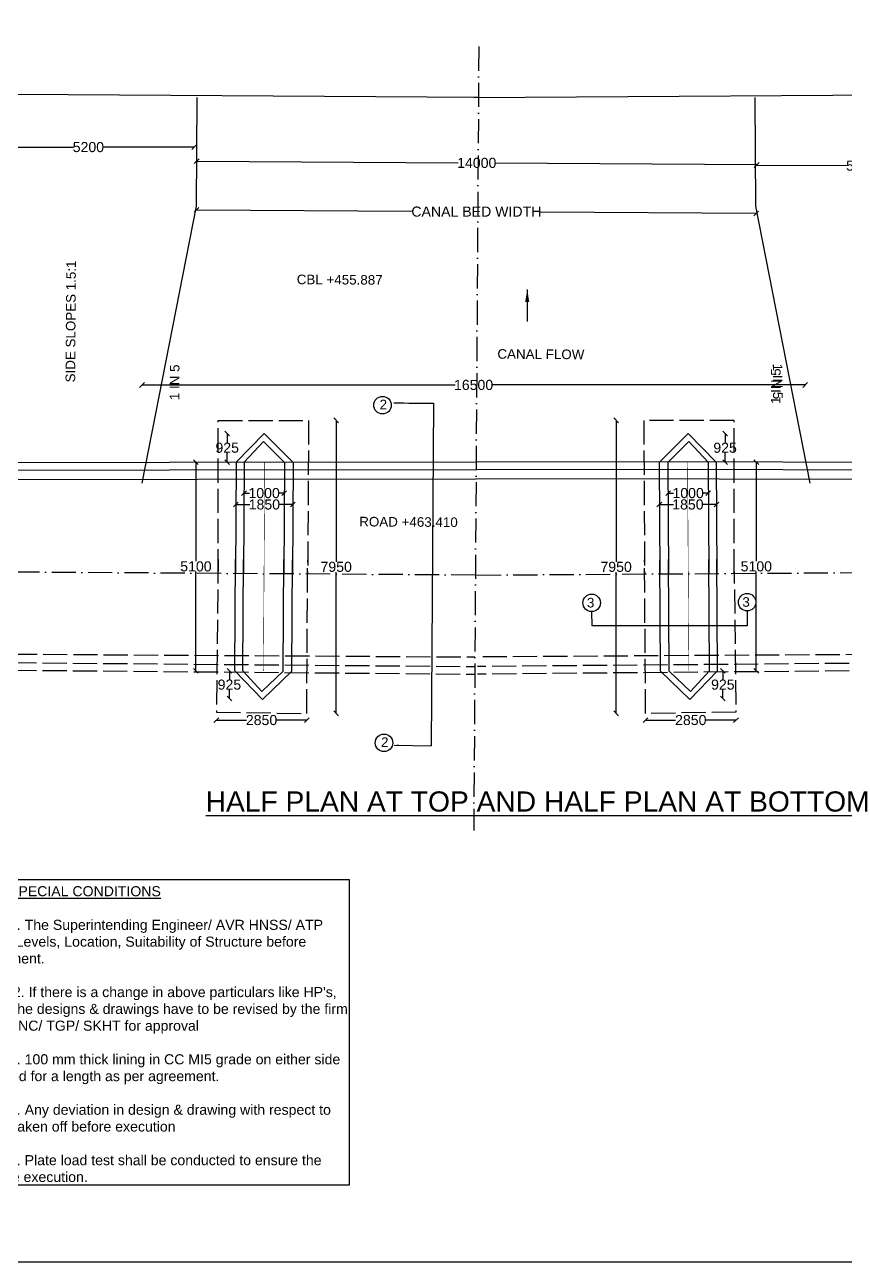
# Model space of a CAD drawing. Header units: millimetres. Extents: x 5124 to 3549337, y 2311 to 45966659.
# Drawn here: x 3117287 to 3133555, y 45923552 to 45948098 of the extents above; entities that cross this region are included whole.
import ezdxf

# ---------------------------------------------------------------- set-up
doc = ezdxf.new("R2010")
doc.units = ezdxf.units.MM
doc.header["$MEASUREMENT"] = 0
doc.linetypes.add('ACAD_ISO02W100', pattern=[15, 12, -3])
doc.linetypes.add('ACAD_ISO10W100', pattern=[18, 12, -3, 0, -3])
for name, color, linetype in [('DIMENSION', 7, 'Continuous'), ('DRAWING', 7, 'Continuous'), ('TEXT', 7, 'Continuous')]:
    doc.layers.add(name, color=color, linetype=linetype)
doc.styles.get("Standard").update_dxf_attribs({"font": 'arial.ttf', "height": 200})
doc.dimstyles.get("Standard").update_dxf_attribs({"dimtxt": 200, "dimasz": 110, "dimexe": 0.18, "dimexo": 0.0625, "dimgap": 0.09, "dimtad": 0, "dimtih": 1, "dimtoh": 1, "dimdec": 0, "dimzin": 0, "dimdsep": 46, "dimtxsty": 'Standard', "dimblk": 'OBLIQUE', "dimcen": 0.09, "dimse1": 1, "dimse2": 1, "dimadec": 0, "dimazin": 0, "dimtfac": 1, "dimtdec": 0, "dimtofl": 0, "dimtmove": 0, "dimatfit": 3, "dimfxl": 1, "dimtolj": 1, "dimtzin": 0, "dimarcsym": 0})

# ---------------------------------------------------------------- blocks, each defined once
blk = doc.blocks.new('_Oblique')
at = {"color": 0, "linetype": 'ByBlock', "lineweight": -2}
blk.add_line((-0.5, -0.5), (0.5, 0.5), dxfattribs=at)
blk = doc.blocks.new('*D24')
at = {"layer": 'Defpoints', "color": 0, "transparency": 16777216}
for p in [(3135969, 45945515), (3131796, 45945316), (3131796, 45945315)]:
    blk.add_point(p, dxfattribs=at)
at = {"layer": 'DIMENSION', "color": 0, "lineweight": -2, "transparency": 16777216}
for p, q in [((3131796, 45945315), (3133584, 45945304)), ((3135968, 45945288), (3134180, 45945300))]:
    blk.add_line(p, q, dxfattribs=at)
at = {"layer": 'DIMENSION', "color": 0, "lineweight": -2, "transparency": 16777216, "xscale": 95, "yscale": 95, "zscale": 95}
for p, rotation in [((3131796, 45945315), 179.6318447905666), ((3135968, 45945288), 359.6318447905666)]:
    blk.add_blockref('_Oblique', p, dxfattribs=dict(at, rotation=rotation))
at = {"layer": 'DIMENSION', "color": 0, "transparency": 16777216, "insert": (3133882, 45945302), "char_height": 200, "attachment_point": 5}
blk.add_mtext('\\A1;5200', dxfattribs=at)
blk = doc.blocks.new('*D22')
at = {"layer": 'Defpoints', "color": 0, "transparency": 16777216}
for p in [(3120696, 45945480), (3131802, 45945450), (3131801, 45945322)]:
    blk.add_point(p, dxfattribs=at)
at = {"layer": 'DIMENSION', "color": 0, "lineweight": -2, "transparency": 16777216}
for p, q in [((3120696, 45945393), (3125882, 45945360)), ((3131801, 45945322), (3126615, 45945355))]:
    blk.add_line(p, q, dxfattribs=at)
at = {"layer": 'DIMENSION', "color": 0, "lineweight": -2, "transparency": 16777216, "xscale": 95, "yscale": 95, "zscale": 95}
for p, rotation in [((3120696, 45945393), 179.6318447905666), ((3131801, 45945322), 359.6318447905666)]:
    blk.add_blockref('_Oblique', p, dxfattribs=dict(at, rotation=rotation))
at = {"layer": 'DIMENSION', "color": 0, "transparency": 16777216, "insert": (3126249, 45945357), "char_height": 200, "attachment_point": 5}
blk.add_mtext('\\A1;14000', dxfattribs=at)
blk = doc.blocks.new('*D25')
at = {"layer": 'Defpoints', "color": 0, "transparency": 16777216}
for p in [(3120692, 45944501), (3131791, 45944429), (3131790, 45944355)]:
    blk.add_point(p, dxfattribs=at)
at = {"layer": 'DIMENSION', "color": 0, "lineweight": -2, "transparency": 16777216}
for p, q in [((3120691, 45944427), (3124970, 45944399)), ((3131790, 45944355), (3127511, 45944383))]:
    blk.add_line(p, q, dxfattribs=at)
at = {"layer": 'DIMENSION', "color": 0, "lineweight": -2, "transparency": 16777216, "xscale": 95, "yscale": 95, "zscale": 95}
for p, rotation in [((3120691, 45944427), 179.6318447905666), ((3131790, 45944355), 359.6318447905666)]:
    blk.add_blockref('_Oblique', p, dxfattribs=dict(at, rotation=rotation))
at = {"layer": 'DIMENSION', "color": 0, "transparency": 16777216, "insert": (3126241, 45944391), "char_height": 200, "attachment_point": 5}
blk.add_mtext('\\A1;CANAL BED WIDTH', dxfattribs=at)
blk = doc.blocks.new('*D96')
at = {"layer": 'Defpoints', "color": 0, "transparency": 16777216}
for p in [(3121301, 45939990), (3122034, 45939990), (3121362, 45939424)]:
    blk.add_point(p, dxfattribs=at)
at = {"layer": 'DIMENSION', "color": 0, "lineweight": -2, "transparency": 16777216}
for p, q in [((3121301, 45939990), (3121301, 45939809)), ((3121301, 45939424), (3121301, 45939604))]:
    blk.add_line(p, q, dxfattribs=at)
at = {"layer": 'DIMENSION', "color": 0, "lineweight": -2, "transparency": 16777216, "xscale": 95, "yscale": 95, "zscale": 95}
for p, rotation in [((3121301, 45939990), 90), ((3121301, 45939424), 270)]:
    blk.add_blockref('_Oblique', p, dxfattribs=dict(at, rotation=rotation))
at = {"layer": 'DIMENSION', "color": 0, "transparency": 16777216, "insert": (3121301, 45939707), "char_height": 200, "attachment_point": 5}
blk.add_mtext('\\A1;925', dxfattribs=at)
blk = doc.blocks.new('*D97')
at = {"layer": 'Defpoints', "color": 0, "transparency": 16777216}
for p in [(3121635, 45938814), (3122432, 45938808), (3122432, 45938808)]:
    blk.add_point(p, dxfattribs=at)
at = {"layer": 'DIMENSION', "color": 0, "lineweight": -2, "transparency": 16777216}
for p, q in [((3121635, 45938808), (3121744, 45938808)), ((3122432, 45938808), (3122322, 45938808))]:
    blk.add_line(p, q, dxfattribs=at)
at = {"layer": 'DIMENSION', "color": 0, "lineweight": -2, "transparency": 16777216, "xscale": 95, "yscale": 95, "zscale": 95, "rotation": 180}
blk.add_blockref('_Oblique', (3121635, 45938808), dxfattribs=at)
at = {"layer": 'DIMENSION', "color": 0, "lineweight": -2, "transparency": 16777216, "xscale": 95, "yscale": 95, "zscale": 95}
blk.add_blockref('_Oblique', (3122432, 45938808), dxfattribs=at)
at = {"layer": 'DIMENSION', "color": 0, "transparency": 16777216, "insert": (3122033, 45938808), "char_height": 200, "attachment_point": 5}
blk.add_mtext('\\A1;1000', dxfattribs=at)
blk = doc.blocks.new('*D98')
at = {"layer": 'Defpoints', "color": 0, "transparency": 16777216}
for p in [(3121473, 45938554), (3122604, 45938615), (3122604, 45938582)]:
    blk.add_point(p, dxfattribs=at)
at = {"layer": 'DIMENSION', "color": 0, "lineweight": -2, "transparency": 16777216}
for p, q in [((3121473, 45938582), (3121749, 45938582)), ((3122604, 45938582), (3122327, 45938582))]:
    blk.add_line(p, q, dxfattribs=at)
at = {"layer": 'DIMENSION', "color": 0, "lineweight": -2, "transparency": 16777216, "xscale": 95, "yscale": 95, "zscale": 95, "rotation": 180}
blk.add_blockref('_Oblique', (3121473, 45938582), dxfattribs=at)
at = {"layer": 'DIMENSION', "color": 0, "lineweight": -2, "transparency": 16777216, "xscale": 95, "yscale": 95, "zscale": 95}
blk.add_blockref('_Oblique', (3122604, 45938582), dxfattribs=at)
at = {"layer": 'DIMENSION', "color": 0, "transparency": 16777216, "insert": (3122038, 45938582), "char_height": 200, "attachment_point": 5}
blk.add_mtext('\\A1;1850', dxfattribs=at)
blk = doc.blocks.new('*D99')
at = {"layer": 'Defpoints', "color": 0, "transparency": 16777216}
for p in [(3121478, 45939424), (3120681, 45935284), (3121452, 45935284)]:
    blk.add_point(p, dxfattribs=at)
at = {"layer": 'DIMENSION', "color": 0, "lineweight": -2, "transparency": 16777216}
for p, q in [((3120681, 45939424), (3120681, 45937456)), ((3120681, 45935284), (3120681, 45937252))]:
    blk.add_line(p, q, dxfattribs=at)
at = {"layer": 'DIMENSION', "color": 0, "lineweight": -2, "transparency": 16777216, "xscale": 95, "yscale": 95, "zscale": 95}
for p, rotation in [((3120681, 45939424), 90), ((3120681, 45935284), 270)]:
    blk.add_blockref('_Oblique', p, dxfattribs=dict(at, rotation=rotation))
at = {"layer": 'DIMENSION', "color": 0, "transparency": 16777216, "insert": (3120681, 45937354), "char_height": 200, "attachment_point": 5}
blk.add_mtext('\\A1;5100', dxfattribs=at)
blk = doc.blocks.new('*D100')
at = {"layer": 'Defpoints', "color": 0, "transparency": 16777216}
for p in [(3121452, 45935284), (3121345, 45934733), (3121979, 45934733)]:
    blk.add_point(p, dxfattribs=at)
at = {"layer": 'DIMENSION', "color": 0, "lineweight": -2, "transparency": 16777216}
for p, q in [((3121345, 45935284), (3121345, 45935111)), ((3121345, 45934733), (3121345, 45934907))]:
    blk.add_line(p, q, dxfattribs=at)
at = {"layer": 'DIMENSION', "color": 0, "lineweight": -2, "transparency": 16777216, "xscale": 95, "yscale": 95, "zscale": 95}
for p, rotation in [((3121345, 45935284), 90), ((3121345, 45934733), 270)]:
    blk.add_blockref('_Oblique', p, dxfattribs=dict(at, rotation=rotation))
at = {"layer": 'DIMENSION', "color": 0, "transparency": 16777216, "insert": (3121345, 45935009), "char_height": 200, "attachment_point": 5}
blk.add_mtext('\\A1;925', dxfattribs=at)
blk = doc.blocks.new('*D101')
at = {"layer": 'Defpoints', "color": 0, "transparency": 16777216}
for p in [(3121086, 45934461), (3122878, 45934438), (3122878, 45934306)]:
    blk.add_point(p, dxfattribs=at)
at = {"layer": 'DIMENSION', "color": 0, "lineweight": -2, "transparency": 16777216}
for p, q in [((3121086, 45934306), (3121682, 45934306)), ((3122878, 45934306), (3122282, 45934306))]:
    blk.add_line(p, q, dxfattribs=at)
at = {"layer": 'DIMENSION', "color": 0, "lineweight": -2, "transparency": 16777216, "xscale": 95, "yscale": 95, "zscale": 95, "rotation": 180}
blk.add_blockref('_Oblique', (3121086, 45934306), dxfattribs=at)
at = {"layer": 'DIMENSION', "color": 0, "lineweight": -2, "transparency": 16777216, "xscale": 95, "yscale": 95, "zscale": 95}
blk.add_blockref('_Oblique', (3122878, 45934306), dxfattribs=at)
at = {"layer": 'DIMENSION', "color": 0, "transparency": 16777216, "insert": (3121982, 45934306), "char_height": 200, "attachment_point": 5}
blk.add_mtext('\\A1;2850', dxfattribs=at)
blk = doc.blocks.new('*D102')
at = {"layer": 'Defpoints', "color": 0, "transparency": 16777216}
for p in [(3122915, 45940251), (3122840, 45934439), (3123462, 45934439)]:
    blk.add_point(p, dxfattribs=at)
at = {"layer": 'DIMENSION', "color": 0, "lineweight": -2, "transparency": 16777216}
for p, q in [((3123462, 45940251), (3123462, 45937447)), ((3123462, 45934439), (3123462, 45937243))]:
    blk.add_line(p, q, dxfattribs=at)
at = {"layer": 'DIMENSION', "color": 0, "lineweight": -2, "transparency": 16777216, "xscale": 95, "yscale": 95, "zscale": 95}
for p, rotation in [((3123462, 45940251), 90), ((3123462, 45934439), 270)]:
    blk.add_blockref('_Oblique', p, dxfattribs=dict(at, rotation=rotation))
at = {"layer": 'DIMENSION', "color": 0, "transparency": 16777216, "insert": (3123462, 45937345), "char_height": 200, "attachment_point": 5}
blk.add_mtext('\\A1;7950', dxfattribs=at)
blk = doc.blocks.new('*D103')
at = {"layer": 'Defpoints', "color": 0, "transparency": 16777216}
for p in [(3132760, 45940953), (3132760, 45940082), (3119612, 45939007)]:
    blk.add_point(p, dxfattribs=at)
at = {"layer": 'DIMENSION', "color": 0, "lineweight": -2, "transparency": 16777216}
for p, q in [((3119612, 45940953), (3125819, 45940953)), ((3132760, 45940953), (3126552, 45940953))]:
    blk.add_line(p, q, dxfattribs=at)
at = {"layer": 'DIMENSION', "color": 0, "lineweight": -2, "transparency": 16777216, "xscale": 95, "yscale": 95, "zscale": 95, "rotation": 180}
blk.add_blockref('_Oblique', (3119612, 45940953), dxfattribs=at)
at = {"layer": 'DIMENSION', "color": 0, "lineweight": -2, "transparency": 16777216, "xscale": 95, "yscale": 95, "zscale": 95}
blk.add_blockref('_Oblique', (3132760, 45940953), dxfattribs=at)
at = {"layer": 'DIMENSION', "color": 0, "transparency": 16777216, "insert": (3126186, 45940953), "char_height": 200, "attachment_point": 5}
blk.add_mtext('\\A1;16500', dxfattribs=at)
blk = doc.blocks.new('*D104')
at = {"layer": 'Defpoints', "color": 0, "transparency": 16777216}
for p in [(3120648, 45945671), (3116450, 45945193), (3120648, 45945346)]:
    blk.add_point(p, dxfattribs=at)
at = {"layer": 'DIMENSION', "color": 0, "lineweight": -2, "transparency": 16777216}
for p, q in [((3116450, 45945671), (3118251, 45945671)), ((3120648, 45945671), (3118847, 45945671))]:
    blk.add_line(p, q, dxfattribs=at)
at = {"layer": 'DIMENSION', "color": 0, "lineweight": -2, "transparency": 16777216, "xscale": 95, "yscale": 95, "zscale": 95, "rotation": 180}
blk.add_blockref('_Oblique', (3116450, 45945671), dxfattribs=at)
at = {"layer": 'DIMENSION', "color": 0, "lineweight": -2, "transparency": 16777216, "xscale": 95, "yscale": 95, "zscale": 95}
blk.add_blockref('_Oblique', (3120648, 45945671), dxfattribs=at)
at = {"layer": 'DIMENSION', "color": 0, "transparency": 16777216, "insert": (3118549, 45945671), "char_height": 200, "attachment_point": 5}
blk.add_mtext('\\A1;5200', dxfattribs=at)
blk = doc.blocks.new('*D131')
at = {"layer": 'Defpoints', "color": 0, "transparency": 16777216}
for p in [(3130439, 45939990), (3131173, 45939990), (3131112, 45939424)]:
    blk.add_point(p, dxfattribs=at)
at = {"layer": 'DIMENSION', "color": 0, "lineweight": -2, "transparency": 16777216}
for p, q in [((3131173, 45939990), (3131173, 45939809)), ((3131173, 45939424), (3131173, 45939604))]:
    blk.add_line(p, q, dxfattribs=at)
at = {"layer": 'DIMENSION', "color": 0, "lineweight": -2, "transparency": 16777216, "xscale": 95, "yscale": 95, "zscale": 95}
for p, rotation in [((3131173, 45939990), 90), ((3131173, 45939424), 270)]:
    blk.add_blockref('_Oblique', p, dxfattribs=dict(at, rotation=rotation))
at = {"layer": 'DIMENSION', "color": 0, "transparency": 16777216, "insert": (3131173, 45939707), "char_height": 200, "attachment_point": 5}
blk.add_mtext('\\A1;925', dxfattribs=at)
blk = doc.blocks.new('*D132')
at = {"layer": 'Defpoints', "color": 0, "transparency": 16777216}
for p in [(3130042, 45938808), (3130042, 45938808), (3130839, 45938814)]:
    blk.add_point(p, dxfattribs=at)
at = {"layer": 'DIMENSION', "color": 0, "lineweight": -2, "transparency": 16777216}
for p, q in [((3130042, 45938808), (3130151, 45938808)), ((3130839, 45938808), (3130729, 45938808))]:
    blk.add_line(p, q, dxfattribs=at)
at = {"layer": 'DIMENSION', "color": 0, "lineweight": -2, "transparency": 16777216, "xscale": 95, "yscale": 95, "zscale": 95, "rotation": 180}
blk.add_blockref('_Oblique', (3130042, 45938808), dxfattribs=at)
at = {"layer": 'DIMENSION', "color": 0, "lineweight": -2, "transparency": 16777216, "xscale": 95, "yscale": 95, "zscale": 95}
blk.add_blockref('_Oblique', (3130839, 45938808), dxfattribs=at)
at = {"layer": 'DIMENSION', "color": 0, "transparency": 16777216, "insert": (3130440, 45938808), "char_height": 200, "attachment_point": 5}
blk.add_mtext('\\A1;1000', dxfattribs=at)
blk = doc.blocks.new('*D133')
at = {"layer": 'Defpoints', "color": 0, "transparency": 16777216}
for p in [(3129870, 45938615), (3129870, 45938582), (3131001, 45938554)]:
    blk.add_point(p, dxfattribs=at)
at = {"layer": 'DIMENSION', "color": 0, "lineweight": -2, "transparency": 16777216}
for p, q in [((3129870, 45938582), (3130147, 45938582)), ((3131001, 45938582), (3130724, 45938582))]:
    blk.add_line(p, q, dxfattribs=at)
at = {"layer": 'DIMENSION', "color": 0, "lineweight": -2, "transparency": 16777216, "xscale": 95, "yscale": 95, "zscale": 95, "rotation": 180}
blk.add_blockref('_Oblique', (3129870, 45938582), dxfattribs=at)
at = {"layer": 'DIMENSION', "color": 0, "lineweight": -2, "transparency": 16777216, "xscale": 95, "yscale": 95, "zscale": 95}
blk.add_blockref('_Oblique', (3131001, 45938582), dxfattribs=at)
at = {"layer": 'DIMENSION', "color": 0, "transparency": 16777216, "insert": (3130435, 45938582), "char_height": 200, "attachment_point": 5}
blk.add_mtext('\\A1;1850', dxfattribs=at)
blk = doc.blocks.new('*D134')
at = {"layer": 'Defpoints', "color": 0, "transparency": 16777216}
for p in [(3130995, 45939424), (3131022, 45935284), (3131792, 45935284)]:
    blk.add_point(p, dxfattribs=at)
at = {"layer": 'DIMENSION', "color": 0, "lineweight": -2, "transparency": 16777216}
for p, q in [((3131792, 45939424), (3131792, 45937456)), ((3131792, 45935284), (3131792, 45937252))]:
    blk.add_line(p, q, dxfattribs=at)
at = {"layer": 'DIMENSION', "color": 0, "lineweight": -2, "transparency": 16777216, "xscale": 95, "yscale": 95, "zscale": 95}
for p, rotation in [((3131792, 45939424), 90), ((3131792, 45935284), 270)]:
    blk.add_blockref('_Oblique', p, dxfattribs=dict(at, rotation=rotation))
at = {"layer": 'DIMENSION', "color": 0, "transparency": 16777216, "insert": (3131792, 45937354), "char_height": 200, "attachment_point": 5}
blk.add_mtext('\\A1;5100', dxfattribs=at)
blk = doc.blocks.new('*D135')
at = {"layer": 'Defpoints', "color": 0, "transparency": 16777216}
for p in [(3131022, 45935284), (3130495, 45934733), (3131128, 45934733)]:
    blk.add_point(p, dxfattribs=at)
at = {"layer": 'DIMENSION', "color": 0, "lineweight": -2, "transparency": 16777216}
for p, q in [((3131128, 45935284), (3131128, 45935111)), ((3131128, 45934733), (3131128, 45934907))]:
    blk.add_line(p, q, dxfattribs=at)
at = {"layer": 'DIMENSION', "color": 0, "lineweight": -2, "transparency": 16777216, "xscale": 95, "yscale": 95, "zscale": 95}
for p, rotation in [((3131128, 45935284), 90), ((3131128, 45934733), 270)]:
    blk.add_blockref('_Oblique', p, dxfattribs=dict(at, rotation=rotation))
at = {"layer": 'DIMENSION', "color": 0, "transparency": 16777216, "insert": (3131128, 45935009), "char_height": 200, "attachment_point": 5}
blk.add_mtext('\\A1;925', dxfattribs=at)
blk = doc.blocks.new('*D136')
at = {"layer": 'Defpoints', "color": 0, "transparency": 16777216}
for p in [(3129596, 45934438), (3131388, 45934461), (3129596, 45934306)]:
    blk.add_point(p, dxfattribs=at)
at = {"layer": 'DIMENSION', "color": 0, "lineweight": -2, "transparency": 16777216}
for p, q in [((3129596, 45934306), (3130192, 45934306)), ((3131388, 45934306), (3130792, 45934306))]:
    blk.add_line(p, q, dxfattribs=at)
at = {"layer": 'DIMENSION', "color": 0, "lineweight": -2, "transparency": 16777216, "xscale": 95, "yscale": 95, "zscale": 95, "rotation": 180}
blk.add_blockref('_Oblique', (3129596, 45934306), dxfattribs=at)
at = {"layer": 'DIMENSION', "color": 0, "lineweight": -2, "transparency": 16777216, "xscale": 95, "yscale": 95, "zscale": 95}
blk.add_blockref('_Oblique', (3131388, 45934306), dxfattribs=at)
at = {"layer": 'DIMENSION', "color": 0, "transparency": 16777216, "insert": (3130492, 45934306), "char_height": 200, "attachment_point": 5}
blk.add_mtext('\\A1;2850', dxfattribs=at)
blk = doc.blocks.new('*D137')
at = {"layer": 'Defpoints', "color": 0, "transparency": 16777216}
for p in [(3129559, 45940251), (3129012, 45934439), (3129633, 45934439)]:
    blk.add_point(p, dxfattribs=at)
at = {"layer": 'DIMENSION', "color": 0, "lineweight": -2, "transparency": 16777216}
for p, q in [((3129012, 45940251), (3129012, 45937447)), ((3129012, 45934439), (3129012, 45937243))]:
    blk.add_line(p, q, dxfattribs=at)
at = {"layer": 'DIMENSION', "color": 0, "lineweight": -2, "transparency": 16777216, "xscale": 95, "yscale": 95, "zscale": 95}
for p, rotation in [((3129012, 45940251), 90), ((3129012, 45934439), 270)]:
    blk.add_blockref('_Oblique', p, dxfattribs=dict(at, rotation=rotation))
at = {"layer": 'DIMENSION', "color": 0, "transparency": 16777216, "insert": (3129012, 45937345), "char_height": 200, "attachment_point": 5}
blk.add_mtext('\\A1;7950', dxfattribs=at)

msp = doc.modelspace()

# ---------------------------------------------------------------- linework, layer by layer
at = {"layer": 'DIMENSION'}
for points in [[(3125391.5, 45940592.1), (3125347.8, 45933797.6)], [(3122608.9, 45939416.5), (3122034.4, 45939989.8), (3121478.3, 45939423.7)], [(3121638.9, 45939422.7), (3122020.8, 45939830.3), (3122435.5, 45939417.6)], [(3129864.8, 45939416.5), (3130439.4, 45939989.8), (3130995.4, 45939423.7)], [(3130834.9, 45939422.7), (3130453, 45939830.3), (3130038.2, 45939417.6)], [(3114067.1, 45939415.1), (3126236.9, 45939429.3)], [(3114067.1, 45939264), (3126235.9, 45939278.2)], [(3121478.3, 45939423.7), (3121464.1, 45937213.2)], [(3121638.9, 45939422.7), (3121624.7, 45937212.2)], [(3122435.5, 45939417.6), (3122421.3, 45937207.1)], [(3122608.9, 45939416.5), (3122594.7, 45937205.9)], [(3138406.6, 45939415.1), (3126236.9, 45939429.3)], [(3138406.6, 45939264), (3126237.8, 45939278.2)], [(3129864.8, 45939416.5), (3129879, 45937205.9)], [(3130038.2, 45939417.6), (3130052.4, 45937207.1)], [(3130834.9, 45939422.7), (3130849.1, 45937212.2)], [(3130995.4, 45939423.7), (3131009.6, 45937213.2)], [(3104141.3, 45939062.8), (3126234.7, 45939088.6)], [(3150324.5, 45939060.4), (3126239.1, 45939088.6)], [(3121451.7, 45935284.3), (3121465.9, 45937494.8)], [(3121612.3, 45935283.3), (3121626.5, 45937493.8)], [(3122409, 45935278.2), (3122423.2, 45937488.7)], [(3122582.3, 45935277.1), (3122596.5, 45937487.6)], [(3129891.4, 45935277.1), (3129877.2, 45937487.6)], [(3130064.8, 45935278.2), (3130050.6, 45937488.7)], [(3130861.5, 45935283.3), (3130847.3, 45937493.8)], [(3131022, 45935284.3), (3131007.8, 45937494.8)], [(3131609.1, 45936470.1), (3131609.1, 45936178), (3128535.5, 45936178), (3128530, 45936457)], [(3122582.3, 45935277.1), (3122000.5, 45934711.2), (3121451.7, 45935284.3)], [(3121612.3, 45935283.3), (3121988.9, 45934870.8), (3122409, 45935278.2)], [(3129891.4, 45935277.1), (3130473.3, 45934711.2), (3131022, 45935284.3)], [(3130861.5, 45935283.3), (3130484.8, 45934870.8), (3130064.8, 45935278.2)]]:
    msp.add_lwpolyline(points, dxfattribs=at)
at = {"layer": 'DIMENSION', "const_width": 10}
for points in [[(3122045.5, 45939420.1), (3122031.3, 45937209.6)], [(3130428.2, 45939420.1), (3130442.4, 45937209.6)], [(3122018.9, 45935280.7), (3122033.1, 45937491.2)], [(3130454.8, 45935280.7), (3130440.6, 45937491.2)]]:
    msp.add_lwpolyline(points, dxfattribs=at)
at = {"layer": 'DIMENSION'}
for centre in [(3124381.4, 45940552.8), (3131609.1, 45936643.8), (3128526.6, 45936630.7), (3124409.6, 45933854.8)]:
    msp.add_circle(centre, 173.8, dxfattribs=at)
at = {"layer": 'DRAWING'}
msp.add_lwpolyline([(3099045.6, 45966659.1), (3163919.2, 45966659.1), (3163919.2, 45923552.2), (3099045.6, 45923552.2)], close=True, dxfattribs=at)
at = {"layer": 'DRAWING', "linetype": 'ACAD_ISO10W100', "ltscale": 40}
for points in [[(3126289.8, 45947667.3), (3126189.9, 45932119)], [(3126222.4, 45937182.6), (3098831.9, 45937358.6)], [(3126251.3, 45937182.6), (3153641.8, 45937358.6)]]:
    msp.add_lwpolyline(points, dxfattribs=at)
at = {"layer": 'DRAWING'}
for points in [[(3126283.3, 45946655.4), (3116108.7, 45946720.8), (3116109.9, 45946912.3), (3115576, 45946508), (3115577.1, 45946690.1), (3104468.2, 45946761.5), (3104469.3, 45946922.6), (3103946.4, 45946559.2), (3103947.6, 45946745.3), (3099423, 45946774.4), (3099359.6, 45936908.6), (3099740.5, 45936685.7), (3099126.9, 45936689.7), (3099405.1, 45936385), (3099388.4, 45933787.5)], [(3126190.4, 45946655.4), (3136365, 45946720.8), (3136363.8, 45946912.3), (3136897.8, 45946508), (3136896.6, 45946690.1), (3148005.5, 45946761.5), (3148004.5, 45946922.6), (3148527.3, 45946559.2), (3148526.2, 45946745.3), (3153050.7, 45946774.4), (3153114.1, 45936908.6), (3152733.2, 45936685.7), (3153346.8, 45936689.7), (3153068.6, 45936385), (3153085.3, 45933787.5)], [(3119611.8, 45939007.3), (3120691.8, 45944500.8), (3120705.6, 45946657.2)], [(3132861.9, 45939007.3), (3131782, 45944500.8), (3131768.1, 45946657.2)]]:
    msp.add_lwpolyline(points, dxfattribs=at)
at = {"layer": 'DRAWING', "linetype": 'ACAD_ISO02W100', "ltscale": 40}
for points in [[(3121122.9, 45937215.4), (3121122.9, 45940251.4), (3122915.1, 45940251.4), (3122895.5, 45937204)], [(3131350.9, 45937215.4), (3131350.9, 45940251.4), (3129558.7, 45940251.4), (3129578.3, 45937204)], [(3121124.7, 45937497), (3121085.7, 45934461.3), (3122877.7, 45934438.3), (3122897.3, 45937485.6)], [(3131349, 45937497), (3131388.1, 45934461.3), (3129596, 45934438.3), (3129576.4, 45937485.6)], [(3103851.1, 45935696.3), (3126212, 45935558.3)], [(3150246.5, 45935706.3), (3126261.7, 45935558.3)], [(3114042.3, 45935470.4), (3126210.8, 45935368.7)], [(3138431.4, 45935470.4), (3126263, 45935368.7)], [(3114040.4, 45935321.4), (3126209.8, 45935217.6)], [(3138433.3, 45935321.4), (3126263.9, 45935217.6)]]:
    msp.add_lwpolyline(points, dxfattribs=at)
at = {"layer": 'TEXT'}
msp.add_lwpolyline([(3112971.9, 45931147.3), (3123718.1, 45931147.3), (3123718.1, 45925082), (3112971.9, 45925082)], close=True, dxfattribs=at)

# ---------------------------------------------------------------- texts
for s, height, rotation, p in [('SIDE SLOPES 1.5:1', 189.855, 89.63184, (3118285.8, 45941004)), ('CBL +455.887', 189.855, 359.63184, (3122679.8, 45942952.7)), ('CANAL FLOW', 189.86, 359.63184, (3126657.8, 45941474.7)), ('1 IN 5', 189.86, 89.63184, (3120350.3, 45940651.2)), ('1 IN 5', 189.86, 89.63184, (3132270.2, 45940574.6)), ('1 IN 5', 189.86, 270.36816, (3132118.8, 45941377)), ('2', 189.9, 359.63184, (3124322.2, 45940471.7)), ('ROAD +463.410', 189.855, 359.63184, (3123918, 45938148.6)), ('3', 189.9, 359.63184, (3128432.5, 45936540.9)), ('3', 189.9, 359.63184, (3131515.1, 45936554.1)), ('2', 189.9, 359.63184, (3124350.5, 45933773.8))]:
    msp.add_text(s, height=height, rotation=rotation, dxfattribs=at).set_placement(p)
msp.add_text('%%UHALF PLAN AT TOP AND HALF PLAN AT BOTTOM', height=400, dxfattribs=at).set_placement((3120874.4, 45932491.5))
at = {"layer": 'TEXT', "insert": (3113272.5, 45931011.9), "char_height": 200, "width": 10389.22, "attachment_point": 1}
msp.add_mtext("\\pi3702.2;{\\LSPECIAL CONDITIONS  \\P\\pi5194.6;\\P\\pi0;}1. The Superintending Engineer/ AVR HNSS/ ATP has to ensure SBC, HPs, TPs, Levels, Location, Suitability of Structure before execution as per tender agreement.\\P\\P 2. If there is a change in above particulars like HP's, suitability of stress on the soil, the designs & drawings have to be revised by the firm and resubmit the same of the ENC/ TGP/ SKHT for approval \\P\\P3. 100 mm thick lining in CC MI5 grade on either side of the structure shall be provided for a length as per agreement. \\P\\P4. Any deviation in design & drawing with respect to agreement conditions shall be taken off before execution \\P\\P5. Plate load test shall be conducted to ensure the SBC of foundation strata before execution. ", dxfattribs=at)

# ---------------------------------------------------------------- dimensions: what is measured, and where the dimension line sits
at = {"layer": 'DIMENSION'}
for base, p1, p2, text, picture, middle in [((3120647.9, 45945671), (3116450.2, 45945193), (3120647.9, 45945345.9), '5200', '*D104', (3118549, 45945671)), ((3132759.6, 45940952.6), (3119611.8, 45939007.3), (3132759.6, 45940082), '16500', '*D103', (3126185.7, 45940952.6)), ((3122431.6, 45938808.5), (3121634.9, 45938813.6), (3122431.6, 45938808.5), '1000', '*D97', (3122033.3, 45938808.5)), ((3122603.8, 45938582.4), (3121472.7, 45938554), (3122603.8, 45938614.9), '1850', '*D98', (3122038.2, 45938582.4)), ((3122877.7, 45934306.4), (3121085.7, 45934461.3), (3122877.7, 45934438.3), '2850', '*D101', (3121981.7, 45934306.4))]:
    dim = msp.add_linear_dim(base=base, p1=p1, p2=p2, text=text, dimstyle='Standard', override={"dimasz": 95, "dimarcsym": 1}, dxfattribs=at)
    dim.commit()
    dim.dimension.update_dxf_attribs({"geometry": picture, "text_midpoint": middle})
for base, p1, p2, angle, text, picture, middle in [((3131801.4, 45945321.8), (3120696.2, 45945480.2), (3131802.2, 45945450.4), 359.63184, '14000', '*D22', (3126248.5, 45945357.5)), ((3131796.5, 45945315), (3135969.1, 45945514.9), (3131796.5, 45945315.9), 179.63184, '5200', '*D24', (3133882.1, 45945301.6)), ((3131790.3, 45944355.2), (3120691.8, 45944500.8), (3131790.8, 45944429.5), 359.63184, 'CANAL BED WIDTH', '*D25', (3126240.8, 45944390.9)), ((3123462.1, 45934438.8), (3122915.1, 45940251.4), (3122840.4, 45934438.8), 90, '7950', '*D102', (3123462.1, 45937345.1)), ((3129011.7, 45934438.8), (3129558.7, 45940251.4), (3129633.4, 45934438.8), 90, '7950', '*D137', (3129011.7, 45937345.1)), ((3121301.1, 45939989.8), (3121362, 45939423.6), (3122034.4, 45939989.8), 90, '925', '*D96', (3121301.1, 45939706.7)), ((3131172.6, 45939989.8), (3131111.8, 45939423.6), (3130439.4, 45939989.8), 90, '925', '*D131', (3131172.6, 45939706.7)), ((3120681.2, 45935284.3), (3121478.3, 45939423.7), (3121451.7, 45935284.3), 90, '5100', '*D99', (3120681.2, 45937354)), ((3131792.5, 45935284.3), (3130995.4, 45939423.7), (3131022, 45935284.3), 90, '5100', '*D134', (3131792.5, 45937354)), ((3130042.1, 45938808.5), (3130838.8, 45938813.6), (3130042.1, 45938808.5), 180, '1000', '*D132', (3130440.4, 45938808.5)), ((3129870, 45938582.4), (3131001, 45938554), (3129870, 45938614.9), 180, '1850', '*D133', (3130435.5, 45938582.4)), ((3121345.3, 45934733.4), (3121451.7, 45935284.3), (3121979.2, 45934733.4), 90, '925', '*D100', (3121345.3, 45935008.9)), ((3131128.5, 45934733.4), (3131022, 45935284.3), (3130494.6, 45934733.4), 90, '925', '*D135', (3131128.5, 45935008.9)), ((3129596, 45934306.4), (3131388.1, 45934461.3), (3129596, 45934438.3), 180, '2850', '*D136', (3130492, 45934306.4))]:
    dim = msp.add_linear_dim(base=base, p1=p1, p2=p2, angle=angle, text=text, dimstyle='Standard', override={"dimasz": 95, "dimarcsym": 1}, dxfattribs=at)
    dim.commit()
    dim.dimension.update_dxf_attribs({"geometry": picture, "text_midpoint": middle})

# ---------------------------------------------------------------- leaders
for points, override in [([(3127250.6, 45942847.2), (3127246.6, 45942211.7)], {"dimasz": 250, "dimgap": 0.09, "dimtad": 0, "dimarcsym": 1}), ([(3124611.8, 45933807.5), (3125347.8, 45933797.6)], {"dimasz": 95, "dimgap": 0.09, "dimtad": 0, "dimarcsym": 1})]:
    msp.add_leader(points, dimstyle='Standard', override=override, dxfattribs=at)
at = {"layer": 'DIMENSION', "path_type": 1}
msp.add_leader([(3124606.3, 45940597.1), (3125391.5, 45940592.1)], dimstyle='Standard', override={"dimasz": 95, "dimgap": 0.09, "dimtad": 0, "dimarcsym": 1}, dxfattribs=at)

doc.saveas('drawing.dxf')
